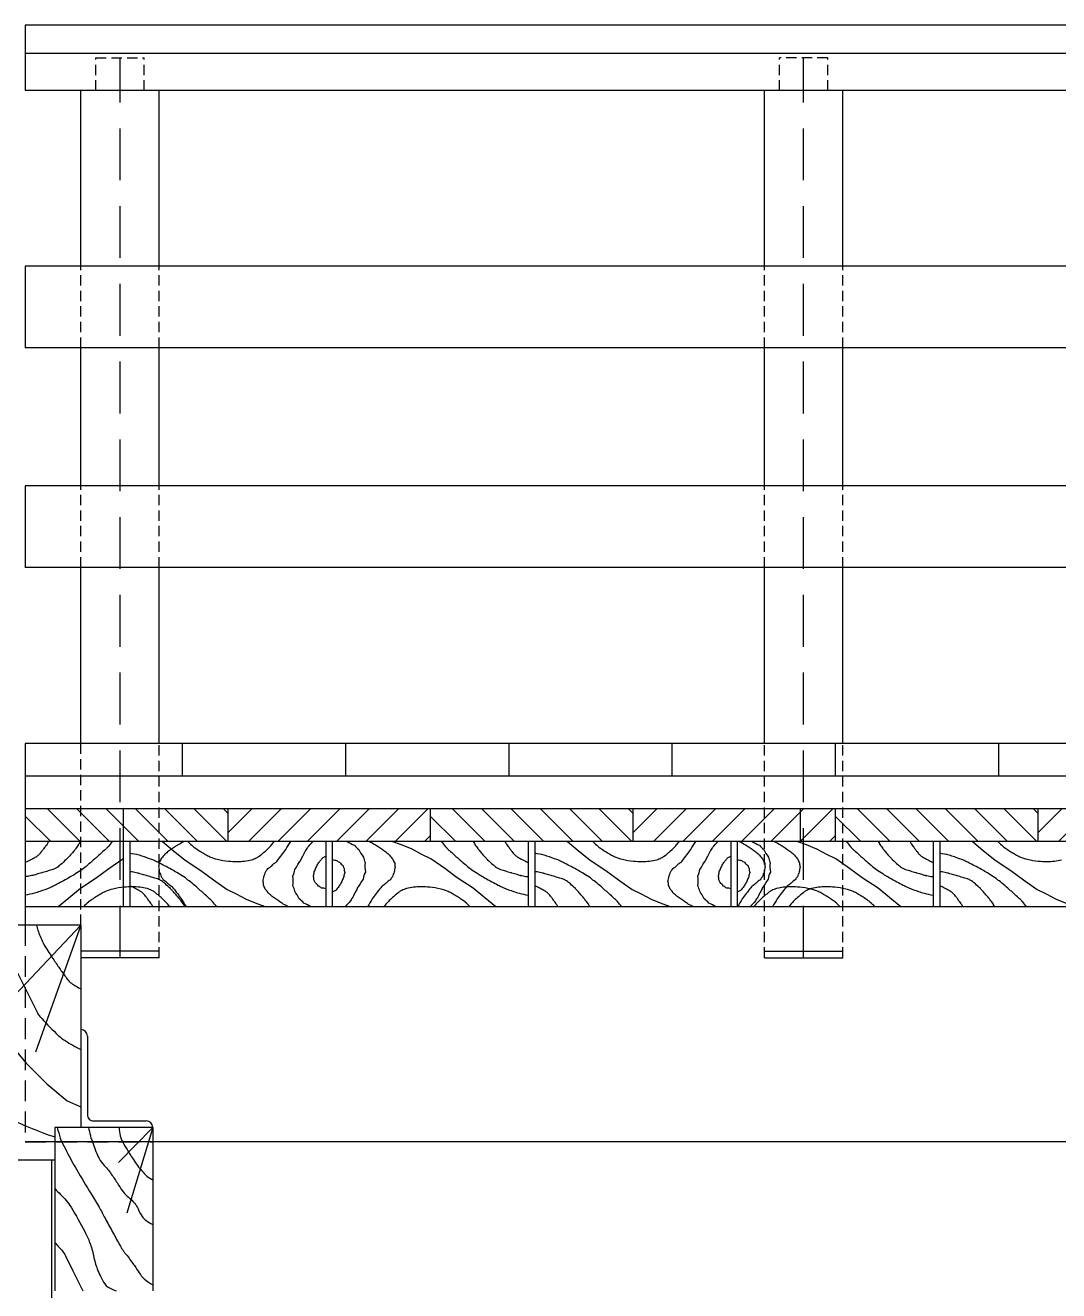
# Model space of a CAD drawing. Header units: metres. Extents: x -50 to 791, y -10 to 584.
# Drawn here: x 142.58 to 174.23, y 390.5 to 429.26 of the extents above; entities that cross this region are included whole.
import ezdxf

# ---------------------------------------------------------------- set-up
doc = ezdxf.new("R2010")
doc.units = ezdxf.units.M
doc.linetypes.add('DASHED2', pattern=[9.525, 6.35, -3.175])
for name, color, linetype in [('ARSIRDOLKEN', 2, 'CONTINUOUS'), ('ARSIRKAYU', 2, 'CONTINUOUS'), ('KAYU', 3, 'CONTINUOUS')]:
    doc.layers.add(name, color=color, linetype=linetype)

msp = doc.modelspace()

# ---------------------------------------------------------------- hatches: boundary and pattern name
at = {"layer": 'ARSIRKAYU'}
h = msp.add_hatch(dxfattribs=at)
h.set_pattern_fill('ANSI31', color=256, scale=0.2, style=0)
h.set_pattern_definition([(135, (174.6805, 314.5678), (0.449013, 0.449013), [])])
h.paths.add_polyline_path([(142.58486, 405.25565), (148.78486, 405.25565), (148.78486, 404.25565), (142.58486, 404.25565)])
h = msp.add_hatch(dxfattribs=at)
h.set_pattern_fill('LINE', color=256, scale=0.2, angle=315, style=0)
h.set_pattern_definition([(225, (174.6805, 314.5678), (-0.449013, 0.449013), [])])
h.paths.add_polyline_path([(148.78486, 404.25565), (148.78486, 405.25565), (154.98486, 405.25565), (154.98486, 404.25565)])
h = msp.add_hatch(dxfattribs=at)
h.set_pattern_fill('ANSI31', color=256, scale=0.2, style=0)
h.set_pattern_definition([(135, (187.0805, 314.5678), (0.449013, 0.449013), [])])
h.paths.add_polyline_path([(154.98486, 405.25565), (161.18486, 405.25565), (161.18486, 404.25565), (154.98486, 404.25565)])
h = msp.add_hatch(dxfattribs=at)
h.set_pattern_fill('LINE', color=256, scale=0.2, angle=315, style=0)
h.set_pattern_definition([(225, (187.0805, 314.5678), (-0.449013, 0.449013), [])])
h.paths.add_polyline_path([(161.18486, 404.25565), (161.18486, 405.25565), (167.38486, 405.25565), (167.38486, 404.25565)])
h = msp.add_hatch(dxfattribs=at)
h.set_pattern_fill('ANSI31', color=256, scale=0.2, style=0)
h.set_pattern_definition([(135, (199.4805, 314.5678), (0.449013, 0.449013), [])])
h.paths.add_polyline_path([(167.38486, 405.25565), (173.58486, 405.25565), (173.58486, 404.25565), (167.38486, 404.25565)])
h = msp.add_hatch(dxfattribs=at)
h.set_pattern_fill('LINE', color=256, scale=0.2, angle=315, style=0)
h.set_pattern_definition([(225, (199.4805, 314.5678), (-0.449013, 0.449013), [])])
h.paths.add_polyline_path([(173.58486, 404.25565), (173.58486, 405.25565), (179.78486, 405.25565), (179.78486, 404.25565)])

# ---------------------------------------------------------------- linework, layer by layer
at = {"layer": 'ARSIRDOLKEN'}
msp.add_lwpolyline([(143.38338, 394.49866), (143.38338, 329.12739)], dxfattribs=at)
at = {"layer": 'ARSIRKAYU'}
for points in [[(143.29583, 404.25565, 0.01161999), (143.26755, 404.2046, 0.02259724), (143.25125, 404.1794, 0.0001167), (143.20627, 404.11635, 0.00131603), (143.20227, 404.11077, 0.00003865), (143.19375, 404.09897, 0.00011803), (143.19096, 404.09511, 0.00278947), (143.17188, 404.06901, 0.00082664), (143.10684, 403.98141, 0.00354516), (143.08216, 403.94875, 0.00247807), (143.04628, 403.90247, 0.01526366), (143.02184, 403.87315, 0.01494628), (142.99513, 403.84478, 0.01989144), (142.97301, 403.82434, 0.02032737), (142.94983, 403.80615, 0.01028811), (142.92402, 403.78833, 0.01259555), (142.9023, 403.77476, 0.00580916), (142.85797, 403.74929, 0.00911832), (142.82926, 403.7339, 0.00047135), (142.81195, 403.72506, 0.00074451), (142.80098, 403.71948, 0.00176233), (142.79029, 403.71412, 0.0001226), (142.63635, 403.63758, 0.00379495), (142.62627, 403.63267, 0.0009279), (142.58486, 403.61297)], [(145.24732, 404.25565, 0.01299745), (145.11675, 404.09362, 0.03309118), (145.05977, 404.03491, 0.00099107), (144.7979, 403.79952, 0.0029776), (144.71012, 403.72186, 0.00165901), (144.53394, 403.5689, 0.00330958), (144.44487, 403.4931, 0.02209331), (144.28564, 403.37097, 0.01839339), (144.08317, 403.24025, 0.00617824), (143.92103, 403.14652, 0.00453293), (143.69735, 403.02353, 0.00397006), (143.50954, 402.92438, 0.00546714), (143.37181, 402.85496, 0.02051703), (143.33677, 402.83952, 0.00242136), (143.03422, 402.72252, 0.02989027), (142.86721, 402.67004, 0.018122), (142.58486, 402.61033)], [(144.26982, 404.25565, 0.0084359), (144.23416, 404.19147, 0.02050494), (144.21799, 404.16595, 0.00345955), (144.13042, 404.04145, 0.01372292), (144.10728, 404.01083, 0.00926647), (144.0265, 403.9136, 0.00719344), (143.91837, 403.79184, 0.00345858), (143.89233, 403.76375, 0.0014592), (143.82997, 403.69778, 0.02331922), (143.67384, 403.54821, 0.03502911), (143.55894, 403.46136, 0.02658501), (143.47997, 403.41571, 0.04716751), (143.4321, 403.39678, 0.00066527), (143.35471, 403.37443, 0.00073343), (143.28445, 403.35436, 0.00052182), (143.11949, 403.30768, -0.00344003), (143.09451, 403.30045, -0.00047676), (143.09035, 403.29922, -0.00002344), (143.00584, 403.27396, -0.00046672), (142.93495, 403.25269, 0.00040552), (142.85337, 403.22821, 0.02129109), (142.81844, 403.21936, 0.00467079), (142.65742, 403.18735, 0.01987218), (142.63951, 403.1847, 0.00655374), (142.58486, 403.17953)], [(147.45331, 404.25565, -0.01529104), (147.28326, 404.1693, -0.02451291), (147.18177, 404.10715, -0.01246752), (146.94295, 403.93543, -0.02534201), (146.83212, 403.84227, -0.06664688), (146.73124, 403.71954, -0.07485968), (146.67538, 403.58942, -0.07552434), (146.66309, 403.47307, -0.05857308), (146.68744, 403.32453, -0.04620441), (146.74546, 403.17577, -0.06645098), (146.80801, 403.08373, -0.09848728), (146.9387, 402.98544, 0.10427741), (147.0612, 402.89108, 0.00943251), (147.10324, 402.83992, 0.00277078), (147.24206, 402.66232, 0.01862797), (147.36062, 402.49646, 0.01338785), (147.51046, 402.25565)], [(150.65331, 402.25565, 0.01529104), (150.48326, 402.34199, 0.02451291), (150.38177, 402.40414, 0.01246752), (150.14295, 402.57587, 0.02534201), (150.03212, 402.66903, 0.06664688), (149.93124, 402.79175, 0.07485968), (149.87538, 402.92187, 0.07552434), (149.86309, 403.03822, 0.05857308), (149.88744, 403.18676, 0.04620441), (149.94546, 403.33553, 0.06645098), (150.00801, 403.42757, 0.09848728), (150.1387, 403.52586, -0.10427741), (150.2612, 403.62021, -0.00943251), (150.30324, 403.67137, -0.00277078), (150.44206, 403.84898, -0.01862797), (150.56062, 404.01483, -0.01338785), (150.71046, 404.25565)], [(151.32803, 402.25565, 0.06378848), (151.10832, 402.36883, 0.08360884), (150.97256, 402.50046, 0.04554081), (150.83283, 402.73198, 0.07092953), (150.77965, 402.89779, 0.0719735), (150.77211, 403.19879, 0.10099542), (150.83993, 403.40349, 0.02574805), (150.93396, 403.5493, -0.03178691), (151.00873, 403.66837, -0.01397566), (151.06876, 403.78679, 0.00974414), (151.15341, 403.95734, 0.04582871), (151.2294, 404.07544, 0.02687995), (151.38655, 404.25565)], [(152.44169, 404.25565, 0.06378848), (152.66139, 404.14246, 0.08360884), (152.79716, 404.01083, 0.04554081), (152.93689, 403.77931, 0.07092953), (152.99007, 403.6135, 0.0719735), (152.99761, 403.31251, 0.10099542), (152.92979, 403.10781, 0.02574805), (152.83575, 402.96199, -0.03178691), (152.76099, 402.84292, -0.01397566), (152.70096, 402.7245, 0.00974414), (152.61631, 402.55396, 0.04582871), (152.54031, 402.43586, 0.02687995), (152.38316, 402.25565)], [(153.11641, 404.25565, 0.01529104), (153.28645, 404.1693, 0.02451291), (153.38795, 404.10715, 0.01246752), (153.62676, 403.93543, 0.02534201), (153.73759, 403.84227, 0.06664688), (153.83848, 403.71954, 0.07485968), (153.89433, 403.58942, 0.07552434), (153.90663, 403.47307, 0.05857308), (153.88228, 403.32453, 0.04620441), (153.82426, 403.17577, 0.06645098), (153.76171, 403.08373, 0.09848728), (153.63102, 402.98544, -0.10427741), (153.50851, 402.89108, -0.00943251), (153.46647, 402.83992, -0.00277078), (153.32766, 402.66232, -0.01862797), (153.2091, 402.49646, -0.01338785), (153.05926, 402.25565)], [(155.3224, 404.25565, -0.01299745), (155.45297, 404.09362, -0.03309118), (155.50995, 404.03491, -0.00099107), (155.77181, 403.79952, -0.0029776), (155.85959, 403.72186, -0.00165901), (156.03577, 403.5689, -0.00330958), (156.12484, 403.4931, -0.02209331), (156.28408, 403.37097, -0.01839339), (156.48655, 403.24025, -0.00617824), (156.64869, 403.14652, -0.00453293), (156.87237, 403.02353, -0.00397006), (157.06018, 402.92438, -0.00546714), (157.1979, 402.85496, -0.02051703), (157.23295, 402.83952, -0.00242136), (157.53549, 402.72252, -0.02989027), (157.70251, 402.67004, -0.018122), (157.98486, 402.61033)], [(156.2999, 404.25565, -0.0084359), (156.33555, 404.19147, -0.02050494), (156.35173, 404.16595, -0.00345955), (156.43929, 404.04145, -0.01372292), (156.46244, 404.01083, -0.00926647), (156.54322, 403.9136, -0.00719344), (156.65135, 403.79184, -0.00345858), (156.67738, 403.76375, -0.0014592), (156.73974, 403.69778, -0.02331922), (156.89588, 403.54821, -0.03502911), (157.01078, 403.46136, -0.02658501), (157.08974, 403.41571, -0.04716751), (157.13762, 403.39678, -0.00066527), (157.21501, 403.37443, -0.00073343), (157.28526, 403.35436, -0.00052182), (157.45023, 403.30768, 0.00344003), (157.47521, 403.30045, 0.00047676), (157.47937, 403.29922, 0.00002344), (157.56388, 403.27396, 0.00046672), (157.63476, 403.25269, -0.00040552), (157.71635, 403.22821, -0.02129109), (157.75127, 403.21936, -0.00467079), (157.91229, 403.18735, -0.01987218), (157.93021, 403.1847, -0.00655374), (157.98486, 403.17953)], [(157.27389, 404.25565, -0.01161999), (157.30216, 404.2046, -0.02259724), (157.31847, 404.1794, -0.0001167), (157.36345, 404.11635, -0.00131603), (157.36745, 404.11077, -0.00003865), (157.37596, 404.09897, -0.00011803), (157.37875, 404.09511, -0.00278947), (157.39784, 404.06901, -0.00082664), (157.46287, 403.98141, -0.00354516), (157.48756, 403.94875, -0.00247807), (157.52344, 403.90247, -0.01526366), (157.54787, 403.87315, -0.01494628), (157.57459, 403.84478, -0.01989144), (157.59671, 403.82434, -0.02032737), (157.61989, 403.80615, -0.01028811), (157.64569, 403.78833, -0.01259555), (157.66742, 403.77476, -0.00580916), (157.71174, 403.74929, -0.00911832), (157.74046, 403.7339, -0.00047135), (157.75776, 403.72506, -0.00074451), (157.76873, 403.71948, -0.00176233), (157.77942, 403.71412, -0.0001226), (157.93337, 403.63758, -0.00379495), (157.94345, 403.63267, -0.0009279), (157.98486, 403.61297)], [(163.05331, 402.25565, 0.01529104), (162.88326, 402.34199, 0.02451291), (162.78177, 402.40414, 0.01246752), (162.54295, 402.57587, 0.02534201), (162.43212, 402.66903, 0.06664688), (162.33124, 402.79175, 0.07485968), (162.27538, 402.92187, 0.07552434), (162.26309, 403.03822, 0.05857308), (162.28744, 403.18676, 0.04620441), (162.34546, 403.33553, 0.06645098), (162.40801, 403.42757, 0.09848728), (162.5387, 403.52586, -0.10427741), (162.6612, 403.62021, -0.00943251), (162.70324, 403.67137, -0.00277078), (162.84206, 403.84898, -0.01862797), (162.96062, 404.01483, -0.01338785), (163.11046, 404.25565)], [(163.72803, 402.25565, 0.06378848), (163.50832, 402.36883, 0.08360884), (163.37256, 402.50046, 0.04554081), (163.23283, 402.73198, 0.07092953), (163.17965, 402.89779, 0.0719735), (163.17211, 403.19879, 0.10099542), (163.23993, 403.40349, 0.02574805), (163.33396, 403.5493, -0.03178691), (163.40873, 403.66837, -0.01397566), (163.46876, 403.78679, 0.00974414), (163.55341, 403.95734, 0.04582871), (163.6294, 404.07544, 0.02687995), (163.78655, 404.25565)], [(164.44615, 404.25565, 0.01529104), (164.61619, 404.1693, 0.02451291), (164.71768, 404.10715, 0.01246752), (164.9565, 403.93543, 0.02534201), (165.06733, 403.84227, 0.06664688), (165.16821, 403.71954, 0.07485968), (165.22407, 403.58942, 0.07552434), (165.23636, 403.47307, 0.05857308), (165.21201, 403.32453, 0.04620441), (165.15399, 403.17577, 0.06645098), (165.09144, 403.08373, 0.09848728), (164.96075, 402.98544, -0.10427741), (164.83825, 402.89108, -0.00943251), (164.79621, 402.83992, -0.00277078), (164.6574, 402.66232, -0.01862797), (164.53884, 402.49646, -0.01338785), (164.389, 402.25565)], [(164.84169, 404.25565, 0.06378848), (165.06139, 404.14246, 0.08360884), (165.19716, 404.01083, 0.04554081), (165.33689, 403.77931, 0.07092953), (165.39007, 403.6135, 0.0719735), (165.39761, 403.31251, 0.10099542), (165.32979, 403.10781, 0.02574805), (165.23575, 402.96199, -0.03178691), (165.16099, 402.84292, -0.01397566), (165.10096, 402.7245, 0.00974414), (165.01631, 402.55396, 0.04582871), (164.94031, 402.43586, 0.02687995), (164.78316, 402.25565)], [(165.51641, 404.25565, 0.01529104), (165.68645, 404.1693, 0.02451291), (165.78795, 404.10715, 0.01246752), (166.02676, 403.93543, 0.02534201), (166.13759, 403.84227, 0.06664688), (166.23848, 403.71954, 0.07485968), (166.29433, 403.58942, 0.07552434), (166.30663, 403.47307, 0.05857308), (166.28228, 403.32453, 0.04620441), (166.22426, 403.17577, 0.06645098), (166.16171, 403.08373, 0.09848728), (166.03102, 402.98544, -0.10427741), (165.90851, 402.89108, -0.00943251), (165.86647, 402.83992, -0.00277078), (165.72766, 402.66232, -0.01862797), (165.6091, 402.49646, -0.01338785), (165.45926, 402.25565)], [(167.7224, 404.25565, -0.01299745), (167.85297, 404.09362, -0.03309118), (167.90995, 404.03491, -0.00099107), (168.17181, 403.79952, -0.0029776), (168.25959, 403.72186, -0.00165901), (168.43577, 403.5689, -0.00330958), (168.52484, 403.4931, -0.02209331), (168.68408, 403.37097, -0.01839339), (168.88655, 403.24025, -0.00617824), (169.04869, 403.14652, -0.00453293), (169.27237, 403.02353, -0.00397006), (169.46018, 402.92438, -0.00546714), (169.5979, 402.85496, -0.02051703), (169.63295, 402.83952, -0.00242136), (169.93549, 402.72252, -0.02989027), (170.10251, 402.67004, -0.018122), (170.38486, 402.61033)], [(168.6999, 404.25565, -0.0084359), (168.73555, 404.19147, -0.02050494), (168.75173, 404.16595, -0.00345955), (168.83929, 404.04145, -0.01372292), (168.86244, 404.01083, -0.00926647), (168.94322, 403.9136, -0.00719344), (169.05135, 403.79184, -0.00345858), (169.07738, 403.76375, -0.0014592), (169.13974, 403.69778, -0.02331922), (169.29588, 403.54821, -0.03502911), (169.41078, 403.46136, -0.02658501), (169.48974, 403.41571, -0.04716751), (169.53762, 403.39678, -0.00066527), (169.61501, 403.37443, -0.00073343), (169.68526, 403.35436, -0.00052182), (169.85023, 403.30768, 0.00344003), (169.87521, 403.30045, 0.00047676), (169.87937, 403.29922, 0.00002344), (169.96388, 403.27396, 0.00046672), (170.03476, 403.25269, -0.00040552), (170.11635, 403.22821, -0.02129109), (170.15127, 403.21936, -0.00467079), (170.31229, 403.18735, -0.01987218), (170.33021, 403.1847, -0.00655374), (170.38486, 403.17953)], [(169.67389, 404.25565, -0.01161999), (169.70216, 404.2046, -0.02259724), (169.71847, 404.1794, -0.0001167), (169.76345, 404.11635, -0.00131603), (169.76745, 404.11077, -0.00003865), (169.77596, 404.09897, -0.00011803), (169.77875, 404.09511, -0.00278947), (169.79784, 404.06901, -0.00082664), (169.86287, 403.98141, -0.00354516), (169.88756, 403.94875, -0.00247807), (169.92344, 403.90247, -0.01526366), (169.94787, 403.87315, -0.01494628), (169.97459, 403.84478, -0.01989144), (169.99671, 403.82434, -0.02032737), (170.01989, 403.80615, -0.01028811), (170.04569, 403.78833, -0.01259555), (170.06742, 403.77476, -0.00580916), (170.11174, 403.74929, -0.00911832), (170.14046, 403.7339, -0.00047135), (170.15776, 403.72506, -0.00074451), (170.16873, 403.71948, -0.00176233), (170.17942, 403.71412, -0.0001226), (170.33337, 403.63758, -0.00379495), (170.34345, 403.63267, -0.0009279), (170.38486, 403.61297)], [(148.44732, 402.25565, -0.01299745), (148.31675, 402.41768, -0.03309118), (148.25977, 402.47638, -0.00099107), (147.9979, 402.71178, -0.0029776), (147.91012, 402.78943, -0.00165901), (147.73394, 402.9424, -0.00330958), (147.64487, 403.0182, -0.02209331), (147.48564, 403.14032, -0.01839339), (147.28317, 403.27104, -0.00617824), (147.12103, 403.36478, -0.00453293), (146.89735, 403.48777, -0.00397006), (146.70954, 403.58692, -0.00546714), (146.57181, 403.65633, -0.02051703), (146.53677, 403.67177, -0.00242136), (146.23422, 403.78877, -0.02989027), (146.06721, 403.84125, -0.018122), (145.78486, 403.90096)], [(160.84732, 402.25565, -0.01299745), (160.71675, 402.41768, -0.03309118), (160.65977, 402.47638, -0.00099107), (160.3979, 402.71178, -0.0029776), (160.31012, 402.78943, -0.00165901), (160.13394, 402.9424, -0.00330958), (160.04487, 403.0182, -0.02209331), (159.88564, 403.14032, -0.01839339), (159.68317, 403.27104, -0.00617824), (159.52103, 403.36478, -0.00453293), (159.29735, 403.48777, -0.00397006), (159.10954, 403.58692, -0.00546714), (158.97181, 403.65633, -0.02051703), (158.93677, 403.67177, -0.00242136), (158.63422, 403.78877, -0.02989027), (158.46721, 403.84125, -0.018122), (158.18486, 403.90096)], [(173.24732, 402.25565, -0.01299745), (173.11675, 402.41768, -0.03309118), (173.05977, 402.47638, -0.00099107), (172.7979, 402.71178, -0.0029776), (172.71012, 402.78943, -0.00165901), (172.53394, 402.9424, -0.00330958), (172.44487, 403.0182, -0.02209331), (172.28564, 403.14032, -0.01839339), (172.08317, 403.27104, -0.00617824), (171.92103, 403.36478, -0.00453293), (171.69735, 403.48777, -0.00397006), (171.50954, 403.58692, -0.00546714), (171.37181, 403.65633, -0.02051703), (171.33677, 403.67177, -0.00242136), (171.03422, 403.78877, -0.02989027), (170.86721, 403.84125, -0.018122), (170.58486, 403.90096)], [(151.78486, 402.80425, 0.07112432), (151.65605, 402.83178, 0.08755616), (151.56334, 402.88575, 0.05624835), (151.45658, 402.99886, 0.0999648), (151.41866, 403.0784, 0.07345015), (151.40575, 403.20841, 0.07659052), (151.43071, 403.33124, 0.02237632), (151.48188, 403.45289, 0.02430531), (151.53923, 403.56001, 0.0233285), (151.60506, 403.65903, 0.02631247), (151.67185, 403.74061, 0.08159293), (151.70507, 403.7669, 0.03921115), (151.78486, 403.80331)], [(151.98486, 403.70704, 0.07112432), (152.11367, 403.67951, 0.08755616), (152.20638, 403.62554, 0.05624835), (152.31314, 403.51243, 0.0999648), (152.35106, 403.4329, 0.07345015), (152.36397, 403.30289, 0.07659052), (152.339, 403.18005, 0.02237632), (152.28784, 403.05841, 0.02430531), (152.23049, 402.95128, 0.0233285), (152.16466, 402.85227, 0.02631247), (152.09787, 402.77068, 0.08159293), (152.06464, 402.7444, 0.03921115), (151.98486, 402.70798)], [(164.18486, 402.80425, 0.07112432), (164.05605, 402.83178, 0.08755616), (163.96334, 402.88575, 0.05624835), (163.85658, 402.99886, 0.0999648), (163.81866, 403.0784, 0.07345015), (163.80575, 403.20841, 0.07659052), (163.83071, 403.33124, 0.02237632), (163.88188, 403.45289, 0.02430531), (163.93923, 403.56001, 0.0233285), (164.00506, 403.65903, 0.02631247), (164.07185, 403.74061, 0.08159293), (164.10507, 403.7669, 0.03921115), (164.18486, 403.80331)], [(164.38486, 403.70704, 0.07112432), (164.51367, 403.67951, 0.08755616), (164.60638, 403.62554, 0.05624835), (164.71314, 403.51243, 0.0999648), (164.75106, 403.4329, 0.07345015), (164.76397, 403.30289, 0.07659052), (164.739, 403.18005, 0.02237632), (164.68784, 403.05841, 0.02430531), (164.63049, 402.95128, 0.0233285), (164.56466, 402.85227, 0.02631247), (164.49787, 402.77068, 0.08159293), (164.46464, 402.7444, 0.03921115), (164.38486, 402.70798)], [(147.46982, 402.25565, -0.0084359), (147.43416, 402.31982, -0.02050494), (147.41799, 402.34534, -0.00345955), (147.33042, 402.46985, -0.01372292), (147.30728, 402.50046, -0.00926647), (147.2265, 402.5977, -0.00719344), (147.11837, 402.71946, -0.00345858), (147.09233, 402.74755, -0.0014592), (147.02997, 402.81351, -0.02331922), (146.87384, 402.96308, -0.03502911), (146.75894, 403.04994, -0.02658501), (146.67997, 403.09558, -0.04716751), (146.6321, 403.11452, -0.00066527), (146.55471, 403.13686, -0.00073343), (146.48445, 403.15693, -0.00052182), (146.31949, 403.20361, 0.00344003), (146.29451, 403.21084, 0.00047676), (146.29035, 403.21208, 0.00002344), (146.20584, 403.23734, 0.00046672), (146.13495, 403.2586, -0.00040552), (146.05337, 403.28308, -0.02129109), (146.01844, 403.29193, -0.00467079), (145.85742, 403.32394, -0.01987218), (145.83951, 403.3266, -0.00655374), (145.78486, 403.33177)], [(159.86982, 402.25565, -0.0084359), (159.83416, 402.31982, -0.02050494), (159.81799, 402.34534, -0.00345955), (159.73042, 402.46985, -0.01372292), (159.70728, 402.50046, -0.00926647), (159.6265, 402.5977, -0.00719344), (159.51837, 402.71946, -0.00345858), (159.49233, 402.74755, -0.0014592), (159.42997, 402.81351, -0.02331922), (159.27384, 402.96308, -0.03502911), (159.15894, 403.04994, -0.02658501), (159.07997, 403.09558, -0.04716751), (159.0321, 403.11452, -0.00066527), (158.95471, 403.13686, -0.00073343), (158.88445, 403.15693, -0.00052182), (158.71949, 403.20361, 0.00344003), (158.69451, 403.21084, 0.00047676), (158.69035, 403.21208, 0.00002344), (158.60584, 403.23734, 0.00046672), (158.53495, 403.2586, -0.00040552), (158.45337, 403.28308, -0.02129109), (158.41844, 403.29193, -0.00467079), (158.25742, 403.32394, -0.01987218), (158.23951, 403.3266, -0.00655374), (158.18486, 403.33177)], [(172.26982, 402.25565, -0.0084359), (172.23416, 402.31982, -0.02050494), (172.21799, 402.34534, -0.00345955), (172.13042, 402.46985, -0.01372292), (172.10728, 402.50046, -0.00926647), (172.0265, 402.5977, -0.00719344), (171.91837, 402.71946, -0.00345858), (171.89233, 402.74755, -0.0014592), (171.82997, 402.81351, -0.02331922), (171.67384, 402.96308, -0.03502911), (171.55894, 403.04994, -0.02658501), (171.47997, 403.09558, -0.04716751), (171.4321, 403.11452, -0.00066527), (171.35471, 403.13686, -0.00073343), (171.28445, 403.15693, -0.00052182), (171.11949, 403.20361, 0.00344003), (171.09451, 403.21084, 0.00047676), (171.09035, 403.21208, 0.00002344), (171.00584, 403.23734, 0.00046672), (170.93495, 403.2586, -0.00040552), (170.85337, 403.28308, -0.02129109), (170.81844, 403.29193, -0.00467079), (170.65742, 403.32394, -0.01987218), (170.63951, 403.3266, -0.00655374), (170.58486, 403.33177)], [(146.49583, 402.25565, -0.01161999), (146.46755, 402.3067, -0.02259724), (146.45125, 402.3319, -0.0001167), (146.40627, 402.39494, -0.00131603), (146.40227, 402.40052, -0.00003865), (146.39375, 402.41232, -0.00011803), (146.39096, 402.41618, -0.00278947), (146.37188, 402.44228, -0.00082664), (146.30684, 402.52989, -0.00354516), (146.28216, 402.56254, -0.00247807), (146.24628, 402.60883, -0.01526366), (146.22184, 402.63814, -0.01494628), (146.19513, 402.66652, -0.01989144), (146.17301, 402.68695, -0.02032737), (146.14983, 402.70515, -0.01028811), (146.12402, 402.72296, -0.01259555), (146.1023, 402.73653, -0.00580916), (146.05797, 402.76201, -0.00911832), (146.02926, 402.77739, -0.00047135), (146.01195, 402.78624, -0.00074451), (146.00098, 402.79181, -0.00176233), (145.99029, 402.79718, -0.0001226), (145.83635, 402.87371, -0.00379495), (145.82627, 402.87863, -0.0009279), (145.78486, 402.89833)], [(158.89583, 402.25565, -0.01161999), (158.86755, 402.3067, -0.02259724), (158.85125, 402.3319, -0.0001167), (158.80627, 402.39494, -0.00131603), (158.80227, 402.40052, -0.00003865), (158.79375, 402.41232, -0.00011803), (158.79096, 402.41618, -0.00278947), (158.77188, 402.44228, -0.00082664), (158.70684, 402.52989, -0.00354516), (158.68216, 402.56254, -0.00247807), (158.64628, 402.60883, -0.01526366), (158.62184, 402.63814, -0.01494628), (158.59513, 402.66652, -0.01989144), (158.57301, 402.68695, -0.02032737), (158.54983, 402.70515, -0.01028811), (158.52402, 402.72296, -0.01259555), (158.5023, 402.73653, -0.00580916), (158.45797, 402.76201, -0.00911832), (158.42926, 402.77739, -0.00047135), (158.41195, 402.78624, -0.00074451), (158.40098, 402.79181, -0.00176233), (158.39029, 402.79718, -0.0001226), (158.23635, 402.87371, -0.00379495), (158.22627, 402.87863, -0.0009279), (158.18486, 402.89833)], [(171.29583, 402.25565, -0.01161999), (171.26755, 402.3067, -0.02259724), (171.25125, 402.3319, -0.0001167), (171.20627, 402.39494, -0.00131603), (171.20227, 402.40052, -0.00003865), (171.19375, 402.41232, -0.00011803), (171.19096, 402.41618, -0.00278947), (171.17188, 402.44228, -0.00082664), (171.10684, 402.52989, -0.00354516), (171.08216, 402.56254, -0.00247807), (171.04628, 402.60883, -0.01526366), (171.02184, 402.63814, -0.01494628), (170.99513, 402.66652, -0.01989144), (170.97301, 402.68695, -0.02032737), (170.94983, 402.70515, -0.01028811), (170.92402, 402.72296, -0.01259555), (170.9023, 402.73653, -0.00580916), (170.85797, 402.76201, -0.00911832), (170.82926, 402.77739, -0.00047135), (170.81195, 402.78624, -0.00074451), (170.80098, 402.79181, -0.00176233), (170.79029, 402.79718, -0.0001226), (170.63635, 402.87371, -0.00379495), (170.62627, 402.87863, -0.0009279), (170.58486, 402.89833)], [(141.73602, 401.69866, 0.01492144), (141.92289, 401.10974, 0.03178415), (142.03611, 400.84244), (142.49485, 399.92621), (142.95359, 399.00999, 0.06868298), (143.03062, 398.89772, 0.01298023), (143.52701, 398.38009, 0.05120249), (143.80412, 398.15689, 0.03303008), (144.28486, 397.88816)], [(142.9296, 401.69866, 0.00761171), (142.94704, 401.61091, 0.02734472), (142.95359, 401.58687, 0.02661087), (143.0985, 401.21757, 0.03560326), (143.2403, 400.95697, 0.0047848), (143.37481, 400.75125, 0.00314539), (143.58436, 400.44159, 0.00492012), (143.67673, 400.30973, 0.00238701), (143.87107, 400.04074, 0.07820996), (143.99673, 399.91537, 0.04099234), (144.28486, 399.74022)], [(140.68486, 397.19931, 0.00425294), (140.98852, 396.86146, 0.00706151), (141.17597, 396.66217, 0.00429533), (141.95188, 395.87389, 0.04329055), (142.03611, 395.80321, 0.0499791), (142.13317, 395.74869, 0.00623267), (142.95359, 395.40236, 0.00966168), (143.15007, 395.32668, 0.00573436), (143.48486, 395.20944)], [(143.56351, 395.49866, 0.01535591), (143.65364, 395.17065, 0.04333526), (143.69904, 395.05878, 0.0046021), (144.00232, 394.47811, 0.00945817), (144.15778, 394.19982, 0.00878955), (144.60152, 393.46941, -0.01560384), (144.84589, 393.05454, -0.00298309), (145.02581, 392.72136, 0.00241825), (145.24729, 392.31011, 0.00220926), (145.4611, 391.92175, 0.00668746), (145.534, 391.79473, 0.03978408), (145.63643, 391.64941, -0.01787202), (145.87806, 391.33662, -0.01348866), (145.96641, 391.20609, 0.00832032), (146.10743, 390.99303, 0.06895933), (146.22811, 390.86061, 0.03915716), (146.48486, 390.67894)], [(144.52073, 395.49866, 0.01322461), (144.57571, 395.2515, 0.02367828), (144.61652, 395.11604, 0.01024592), (144.79367, 394.6461, 0.04474563), (144.84589, 394.5434, 0.04217686), (145.00124, 394.33654, -0.02762138), (145.24729, 394.02803, -0.01705667), (145.44188, 393.73351, 0.02258193), (145.59135, 393.51265, 0.06540024), (145.74086, 393.35868, -0.0515843), (145.9354, 393.16907, -0.07612534), (146.03644, 393.00173, 0.05569723), (146.16477, 392.76822, 0.0786996), (146.27048, 392.6594, 0.0473443), (146.48486, 392.52848)], [(145.45737, 395.49866, 0.03686314), (145.48981, 395.23835, 0.07467363), (145.534, 395.11604, 0.00598408), (145.67984, 394.85395, 0.01108283), (145.76337, 394.71519, 0.00614223), (145.86357, 394.56104, 0.0049254), (145.99274, 394.37161, 0.04446619), (146.26095, 394.05138, 0.07931323), (146.45148, 393.9135, 0.02202567), (146.45774, 393.91067, 0.00519107), (146.48486, 393.90017)], [(143.48486, 393.62621, -0.02236231), (143.83436, 393.26158, -0.04409904), (143.98575, 393.05454, -0.01454675), (144.40805, 392.30684, -0.03357692), (144.55918, 391.96652, -0.0359405), (144.67354, 391.56723, 0.03566703), (144.78855, 391.16483, 0.02863354), (144.88539, 390.94015, 0.02609348), (145.01792, 390.70671, 0.11612666), (145.12151, 390.60606, 0.06239547), (145.36515, 390.49866)], [(143.48486, 391.96988, -0.02758953), (143.71856, 391.71299, -0.05475344), (143.81373, 391.56567), (144.0431, 391.10756, 0.00000097), (144.16473, 390.86462, 0.00000064), (144.34796, 390.49866)]]:
    msp.add_lwpolyline(points, format="xyb", dxfattribs=at)
for points in [[(146.78152, 404.25565), (147.11437, 403.98142), (147.47608, 403.68041), (147.95835, 403.36736), (148.34417, 403.0784), (148.76616, 402.78943), (149.04346, 402.65699), (149.34488, 402.48842), (149.67042, 402.35598), (149.9627, 402.25565)], [(156.9882, 402.25565), (156.65534, 402.52987), (156.29364, 402.83088), (155.81137, 403.14393), (155.42555, 403.4329), (155.00356, 403.72186), (154.72625, 403.85431), (154.42483, 404.02287), (154.0993, 404.15531), (153.80702, 404.25565)], [(159.18152, 404.25565), (159.51437, 403.98142), (159.87608, 403.68041), (160.35835, 403.36736), (160.74417, 403.0784), (161.16616, 402.78943), (161.44346, 402.65699), (161.74488, 402.48842), (162.07042, 402.35598), (162.3627, 402.25565)], [(169.3882, 402.25565), (169.05534, 402.52987), (168.69364, 402.83088), (168.21137, 403.14393), (167.82555, 403.4329), (167.40356, 403.72186), (167.12625, 403.85431), (166.82483, 404.02287), (166.4993, 404.15531), (166.20702, 404.25565)], [(171.58152, 404.25565), (171.91437, 403.98142), (172.27608, 403.68041), (172.75835, 403.36736), (173.14417, 403.0784), (173.56616, 402.78943), (173.84346, 402.65699), (174.14488, 402.48842), (174.47042, 402.35598), (174.7627, 402.25565)], [(143.58152, 402.25565), (143.91437, 402.52987), (144.27608, 402.83088), (144.75835, 403.14393), (145.14417, 403.4329), (145.56616, 403.72186), (145.58486, 403.7308)], [(144.28486, 401.69866), (141.92142, 399.18178)], [(144.28486, 401.69866), (142.89625, 397.80745)], [(140.68486, 400.4273), (141.29065, 399.18178), (142.03611, 398.15103), (142.60953, 397.46386), (143.2403, 396.83396), (143.87107, 396.31858), (144.28486, 396.12575)], [(146.48486, 395.49866), (145.43582, 394.41992)], [(146.48486, 395.49866), (145.69722, 392.87539)]]:
    msp.add_lwpolyline(points, dxfattribs=at)
for centre, radius, start, end in [((149.62521, 406.33082), 2.92656, 225.16036, 229.437542), ((148.28853, 405.65336), 2.37187, 320.787861, 323.893394), ((162.02521, 406.33082), 2.92656, 225.16036, 229.437542), ((160.68853, 405.65336), 2.37187, 320.787861, 323.893394), ((174.42521, 406.33082), 2.92656, 225.16036, 229.437542), ((148.39251, 404.8907), 1.03091, 229.437542, 236.647168), ((151.39332, 409.44982), 6.48897, 236.647168, 239.568784), ((148.73734, 404.92847), 1.24523, 239.568784, 246.241227), ((146.46621, 407.95459), 5.28678, 308.379791, 312.062102), ((149.25251, 404.86682), 1.12772, 312.062102, 320.787861), ((160.79251, 404.8907), 1.03091, 229.437542, 236.647168), ((163.79332, 409.44982), 6.48897, 236.647168, 239.568784), ((161.13734, 404.92847), 1.24523, 239.568784, 246.241227), ((158.86621, 407.95459), 5.28678, 308.379791, 312.062102), ((161.65251, 404.86682), 1.12772, 312.062102, 320.787861), ((173.19251, 404.8907), 1.03091, 229.437542, 236.647168), ((176.19332, 409.44982), 6.48897, 236.647168, 239.568784), ((173.53734, 404.92847), 1.24523, 239.568784, 246.241227), ((148.76643, 404.99455), 1.31743, 246.241227, 256.844872), ((149.05223, 406.21737), 2.5732, 256.844872, 264.426785), ((149.06674, 406.36611), 2.72265, 264.426785, 270), ((149.06674, 405.70348), 2.06001, 270, 276.407985), ((149.13257, 405.11737), 1.47023, 276.407985, 284.911859), ((149.31287, 404.44031), 0.76957, 284.911859, 296.675722), ((149.42269, 404.22173), 0.52495, 296.675722, 308.379791), ((161.16643, 404.99455), 1.31743, 246.241227, 256.844872), ((161.45223, 406.21737), 2.5732, 256.844872, 264.426785), ((161.46674, 406.36611), 2.72265, 264.426785, 270), ((161.46674, 405.70348), 2.06001, 270, 276.407985), ((161.53257, 405.11737), 1.47023, 276.407985, 284.911859), ((161.71287, 404.44031), 0.76957, 284.911859, 296.675722), ((161.82269, 404.22173), 0.52495, 296.675722, 308.379791), ((173.56643, 404.99455), 1.31743, 246.241227, 256.844872), ((173.85223, 406.21737), 2.5732, 256.844872, 264.426785), ((173.86674, 406.36611), 2.72265, 264.426785, 270), ((173.86674, 405.70348), 2.06001, 270, 276.407985), ((173.93257, 405.11737), 1.47023, 276.407985, 284.911859), ((145.53734, 401.58282), 1.24523, 113.758773, 120.431216), ((145.56643, 401.51674), 1.31743, 103.155128, 113.758773), ((145.85223, 400.29393), 2.5732, 95.573215, 103.155128), ((145.86674, 400.14519), 2.72265, 90, 95.573215), ((145.86674, 400.80782), 2.06001, 83.592015, 90), ((145.93257, 401.39392), 1.47023, 75.088141, 83.592015), ((146.11287, 402.07098), 0.76957, 63.324278, 75.088141), ((146.22269, 402.28956), 0.52495, 51.620209, 63.324278), ((143.26621, 398.55671), 5.28678, 47.937898, 51.620209), ((157.30351, 398.55671), 5.28678, 128.379791, 132.062102), ((154.34703, 402.28956), 0.52495, 116.675722, 128.379791), ((154.45685, 402.07098), 0.76957, 104.911859, 116.675722), ((154.63715, 401.39392), 1.47023, 96.407985, 104.911859), ((154.70297, 400.80782), 2.06001, 90, 96.407985), ((154.70297, 400.14519), 2.72265, 84.426785, 90), ((154.71749, 400.29393), 2.5732, 76.844872, 84.426785), ((155.00329, 401.51674), 1.31743, 66.241227, 76.844872), ((155.03237, 401.58282), 1.24523, 59.568784, 66.241227), ((168.63324, 398.55671), 5.28678, 128.379791, 132.062102), ((165.67676, 402.28956), 0.52495, 116.675722, 128.379791), ((165.78658, 402.07098), 0.76957, 104.911859, 116.675722), ((165.96688, 401.39392), 1.47023, 96.407985, 104.911859), ((166.03271, 400.80782), 2.06001, 90, 96.407985), ((166.03271, 400.14519), 2.72265, 84.426785, 90), ((169.70351, 398.55671), 5.28678, 128.379791, 132.062102), ((166.04722, 400.29393), 2.5732, 76.844872, 84.426785), ((166.74703, 402.28956), 0.52495, 116.675722, 128.379791), ((166.85685, 402.07098), 0.76957, 104.911859, 116.675722), ((166.33302, 401.51674), 1.31743, 66.241227, 76.844872), ((167.03715, 401.39392), 1.47023, 96.407985, 104.911859), ((166.36211, 401.58282), 1.24523, 59.568784, 66.241227), ((167.10297, 400.80782), 2.06001, 90, 96.407985), ((167.10297, 400.14519), 2.72265, 84.426785, 90), ((167.11749, 400.29393), 2.5732, 76.844872, 84.426785), ((167.40329, 401.51674), 1.31743, 66.241227, 76.844872), ((167.43237, 401.58282), 1.24523, 59.568784, 66.241227), ((146.42521, 400.18047), 2.92656, 130.562458, 134.83964), ((145.19251, 401.6206), 1.03091, 123.352832, 130.562458), ((148.19332, 397.06147), 6.48897, 120.431216, 123.352832), ((146.05251, 401.64447), 1.12772, 39.212139, 47.937898), ((145.08853, 400.85793), 2.37187, 36.106606, 39.212139), ((155.48118, 400.85793), 2.37187, 140.787861, 143.893394), ((154.51721, 401.64447), 1.12772, 132.062102, 140.787861), ((152.3764, 397.06147), 6.48897, 56.647168, 59.568784), ((155.37721, 401.6206), 1.03091, 49.437542, 56.647168), ((154.14451, 400.18047), 2.92656, 45.16036, 49.437542), ((166.81092, 400.85793), 2.37187, 140.787861, 143.893394), ((165.84694, 401.64447), 1.12772, 132.062102, 140.787861), ((167.88118, 400.85793), 2.37187, 140.787861, 143.893394), ((166.91721, 401.64447), 1.12772, 132.062102, 140.787861), ((163.70614, 397.06147), 6.48897, 56.647168, 59.568784), ((166.70694, 401.6206), 1.03091, 49.437542, 56.647168), ((165.47424, 400.18047), 2.92656, 45.16036, 49.437542), ((164.7764, 397.06147), 6.48897, 56.647168, 59.568784), ((167.77721, 401.6206), 1.03091, 49.437542, 56.647168), ((166.54451, 400.18047), 2.92656, 45.16036, 49.437542), ((144.28486, 398.29866), 0.2, 0, 90), ((144.67349, 395.8873), 0.18873, 178.214689, 271.785311), ((146.28486, 395.49866), 0.2, 0, 90)]:
    msp.add_arc(centre, radius, start, end, dxfattribs=at)
at = {"layer": 'KAYU'}
for points in [[(142.58486, 429.25565), (142.58486, 427.25565)], [(232.38486, 429.25565), (142.58486, 429.25565)], [(232.38486, 428.39053), (142.58486, 428.39053)], [(232.38486, 427.25565), (142.58486, 427.25565)], [(144.28486, 421.87934), (144.28486, 427.25565)], [(146.68486, 421.87934), (146.68486, 427.25565)], [(165.21459, 421.87934), (165.21459, 427.25565)], [(167.61459, 421.87934), (167.61459, 427.25565)], [(232.38486, 421.87934), (142.58486, 421.87934)], [(142.58486, 421.87934), (142.58486, 419.37934)], [(232.38486, 419.37934), (142.58486, 419.37934)], [(144.28486, 415.1517), (144.28486, 419.37934)], [(146.68486, 415.1517), (146.68486, 419.37934)], [(165.21459, 415.1517), (165.21459, 419.37934)], [(167.61459, 415.1517), (167.61459, 419.37934)], [(232.38486, 415.1517), (142.58486, 415.1517)], [(142.58486, 415.1517), (142.58486, 412.6517)], [(232.38486, 412.6517), (142.58486, 412.6517)], [(144.28486, 407.25565), (144.28486, 412.6517)], [(146.68486, 407.25565), (146.68486, 412.6517)], [(165.21459, 407.25565), (165.21459, 412.6517)], [(167.61459, 407.25565), (167.61459, 412.6517)], [(232.38486, 407.25565), (142.58486, 407.25565)], [(142.58486, 407.25565), (142.58486, 406.25565)], [(147.38486, 407.25565), (147.38486, 406.25565)], [(152.38486, 407.25565), (152.38486, 406.25565)], [(157.38486, 407.25565), (157.38486, 406.25565)], [(162.38486, 407.25565), (162.38486, 406.25565)], [(167.38486, 407.25565), (167.38486, 406.25565)], [(172.38486, 407.25565), (172.38486, 406.25565)], [(232.38486, 406.25565), (142.58486, 406.25565)], [(142.58486, 406.25565), (142.58486, 405.25565)], [(232.38486, 405.25565), (142.58486, 405.25565)], [(142.58486, 405.25565), (142.58486, 404.25565)], [(145.58486, 405.25565), (145.58486, 404.25565)], [(148.78486, 405.25565), (148.78486, 404.25565)], [(154.98486, 405.25565), (154.98486, 404.25565)], [(161.18486, 405.25565), (161.18486, 404.25565)], [(166.31459, 405.25565), (166.31459, 404.25565)], [(167.38486, 405.25565), (167.38486, 404.25565)], [(173.58486, 405.25565), (173.58486, 404.25565)], [(232.38486, 404.25565), (142.58486, 404.25565)], [(142.58486, 404.25565), (142.58486, 402.25565)], [(145.58486, 404.25565), (145.58486, 402.25565)], [(145.78486, 404.25565), (145.78486, 402.25565)], [(151.78486, 404.25565), (151.78486, 402.25565)], [(151.98486, 404.25565), (151.98486, 402.25565)], [(157.98486, 404.25565), (157.98486, 402.25565)], [(158.18486, 404.25565), (158.18486, 402.25565)], [(164.18486, 404.25565), (164.18486, 402.25565)], [(164.38486, 404.25565), (164.38486, 402.25565)], [(170.38486, 404.25565), (170.38486, 402.25565)], [(170.58486, 404.25565), (170.58486, 402.25565)], [(232.38486, 402.25565), (142.58486, 402.25565)], [(142.58486, 402.25565), (142.58486, 401.69866)], [(144.28486, 401.69866), (140.68486, 401.69866)], [(144.28486, 401.69866), (144.28486, 395.49866)], [(146.68486, 400.8952), (144.28486, 400.8952)], [(165.21459, 400.8952), (167.61459, 400.8952)], [(146.68486, 400.69866), (144.28486, 400.69866)], [(165.21459, 400.69866), (167.61459, 400.69866)], [(144.48486, 398.29866), (144.48486, 395.88142)], [(146.48486, 395.49866), (143.48486, 395.49866)], [(143.48486, 395.49866), (143.48486, 390.49866)], [(144.66761, 395.69866), (146.28486, 395.69866)], [(146.48486, 395.49866), (146.48486, 390.49866)], [(228.48486, 395.05565), (142.58486, 395.05565)], [(143.48486, 394.49866), (141.48486, 394.49866)]]:
    msp.add_lwpolyline(points, dxfattribs=at)
at = {"layer": 'KAYU', "linetype": 'DASHED2', "ltscale": 0.05}
for points in [[(144.74669, 428.25565), (146.22302, 428.25565)], [(167.15276, 428.25565), (165.67643, 428.25565)], [(146.68486, 419.37934), (146.68486, 421.87934)], [(165.21459, 419.37934), (165.21459, 421.87934)], [(144.28486, 412.6517), (144.28486, 415.1517)], [(146.68486, 412.6517), (146.68486, 415.1517)], [(165.21459, 412.6517), (165.21459, 415.1517)], [(167.61459, 412.6517), (167.61459, 415.1517)], [(144.28486, 401.69866), (144.28486, 407.25565)], [(146.68486, 400.69866), (146.68486, 407.25565)], [(165.21459, 400.69866), (165.21459, 407.25565)], [(167.61459, 400.69866), (167.61459, 407.25565)]]:
    msp.add_lwpolyline(points, dxfattribs=at)
at = {"layer": 'KAYU', "linetype": 'DASHED2', "ltscale": 0.05, "flags": 128}
for points in [[(144.74669, 427.25565), (144.74669, 428.25565)], [(146.22302, 427.25565), (146.22302, 428.25565)], [(165.67643, 427.25565), (165.67643, 428.25565)], [(167.15276, 427.25565), (167.15276, 428.25565)], [(144.28486, 419.37934), (144.28486, 421.87934)], [(167.61459, 419.37934), (167.61459, 421.87934)]]:
    msp.add_lwpolyline(points, dxfattribs=at)
at = {"layer": 'KAYU', "linetype": 'DASHED2', "ltscale": 0.25, "flags": 128}
for points in [[(145.48486, 400.69866), (145.48486, 428.25565)], [(166.41459, 400.69866), (166.41459, 428.25565)]]:
    msp.add_lwpolyline(points, dxfattribs=at)
at = {"layer": 'KAYU', "linetype": 'DASHED2', "ltscale": 0.1}
for points in [[(142.58486, 401.69866), (142.58486, 395.05565)], [(142.58486, 395.05565), (146.48486, 395.05565)]]:
    msp.add_lwpolyline(points, dxfattribs=at)

doc.saveas('drawing.dxf')
